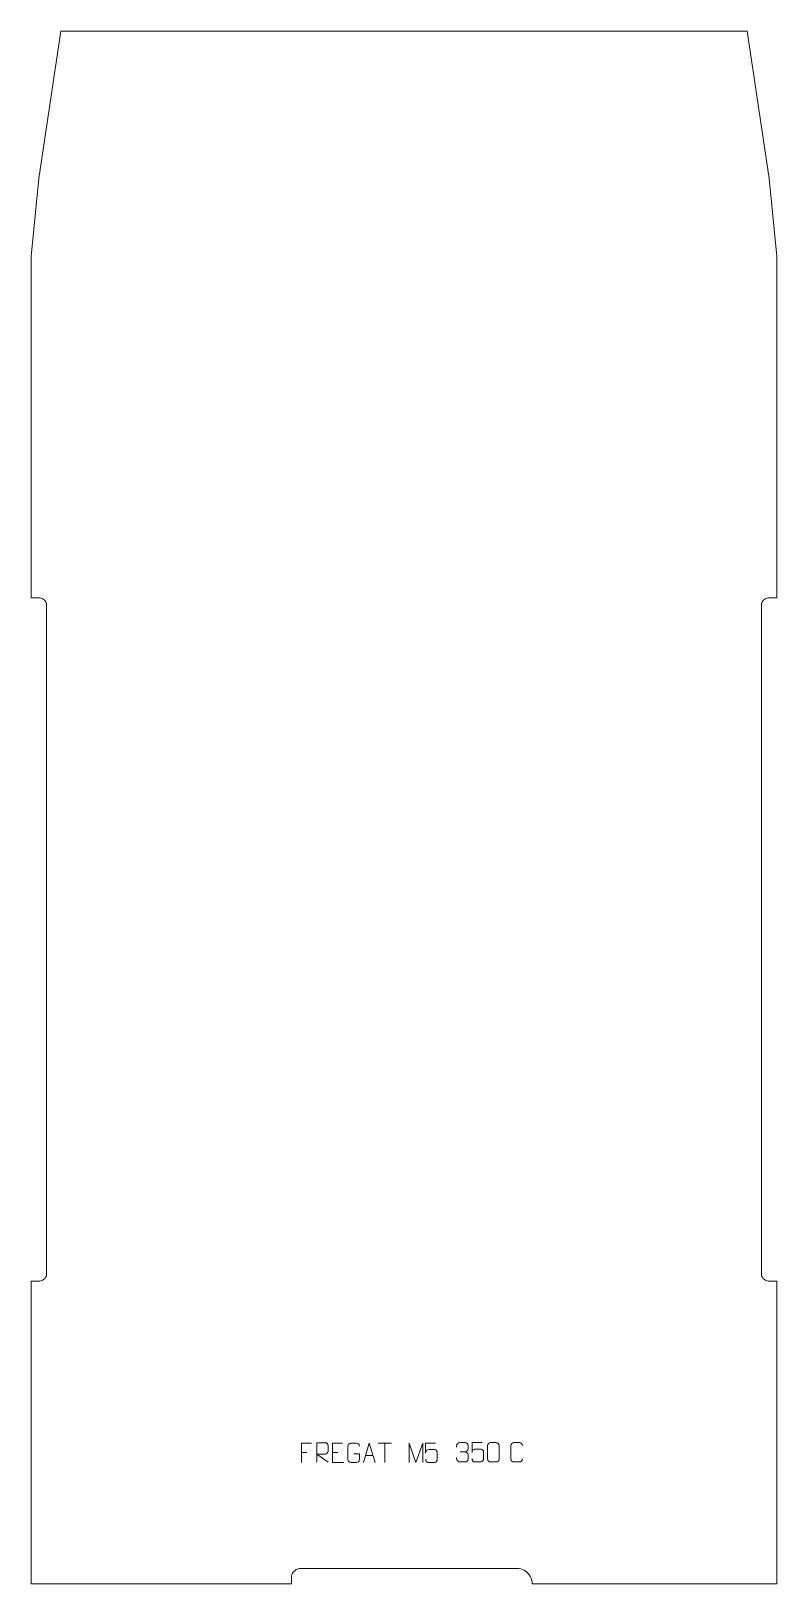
# Model space of a CAD drawing. Header units: millimetres. Extents: x -480 to 480, y -1355 to 645.
import ezdxf

# ---------------------------------------------------------------- set-up
doc = ezdxf.new("R2010")
doc.units = ezdxf.units.MM
doc.header["$MEASUREMENT"] = 0
doc.layers.add('layer 1', color=7, linetype='Continuous')

msp = doc.modelspace()

# ---------------------------------------------------------------- linework, layer by layer
at = {"layer": 'layer 1', "color": 242, "lineweight": 9}
msp.add_open_spline([(-470.0004, -84.9992), (-470.0004, -84.9992), (-479.9991, -84.9992), (-479.9991, -84.9992), (-479.9991, -84.9992), (-479.9991, -84.9992), (-479.9991, 354.9995), (-479.9991, 354.9995), (-479.9991, 354.9995), (-479.9991, 354.9995), (-470.0004, 455.0008), (-470.0004, 455.0008), (-470.0004, 455.0008), (-470.0004, 455.0008), (-441.4991, 644.9985), (-441.4991, 644.9985), (-441.4991, 644.9985), (-441.4991, 644.9985), (441.5005, 644.9985), (441.5005, 644.9985), (441.5005, 644.9985), (441.5005, 644.9985), (470.0003, 455.0008), (470.0003, 455.0008), (470.0003, 455.0008), (470.0003, 455.0008), (479.9991, 354.9995), (479.9991, 354.9995), (479.9991, 354.9995), (479.9991, 354.9995), (479.9991, -84.9992), (479.9991, -84.9992), (479.9991, -84.9992), (479.9991, -84.9992), (470.0003, -84.9992), (470.0003, -84.9992), (470.0003, -84.9992), (470.0003, -84.9992), (468.6954, -85.0854), (468.6954, -85.0854), (468.6954, -85.0854), (468.6954, -85.0854), (467.4117, -85.3406), (467.4117, -85.3406), (467.4117, -85.3406), (467.4117, -85.3406), (466.1736, -85.7608), (466.1736, -85.7608), (466.1736, -85.7608), (466.1736, -85.7608), (464.9992, -86.3395), (464.9992, -86.3395), (464.9992, -86.3395), (464.9992, -86.3395), (463.9126, -87.0658), (463.9126, -87.0658), (463.9126, -87.0658), (463.9126, -87.0658), (462.9276, -87.9292), (462.9276, -87.9292), (462.9276, -87.9292), (462.9276, -87.9292), (462.0657, -88.9121), (462.0657, -88.9121), (462.0657, -88.9121), (462.0657, -88.9121), (461.3395, -90.0003), (461.3395, -90.0003), (461.3395, -90.0003), (461.3395, -90.0003), (460.7613, -91.1737), (460.7613, -91.1737), (460.7613, -91.1737), (460.7613, -91.1737), (460.3411, -92.4114), (460.3411, -92.4114), (460.3411, -92.4114), (460.3411, -92.4114), (460.0859, -93.6949), (460.0859, -93.6949), (460.0859, -93.6949), (460.0859, -93.6949), (459.9996, -94.9999), (459.9996, -94.9999), (459.9996, -94.9999), (459.9996, -94.9999), (459.9996, -955.0003), (459.9996, -955.0003), (459.9996, -955.0003), (459.9996, -955.0003), (460.0859, -956.3053), (460.0859, -956.3053), (460.0859, -956.3053), (460.0859, -956.3053), (460.3411, -957.5868), (460.3411, -957.5868), (460.3411, -957.5868), (460.3411, -957.5868), (460.7613, -958.8265), (460.7613, -958.8265), (460.7613, -958.8265), (460.7613, -958.8265), (461.3395, -959.9994), (461.3395, -959.9994), (461.3395, -959.9994), (461.3395, -959.9994), (462.0657, -961.0865), (462.0657, -961.0865), (462.0657, -961.0865), (462.0657, -961.0865), (462.9276, -962.071), (462.9276, -962.071), (462.9276, -962.071), (462.9276, -962.071), (463.9126, -962.9329), (463.9126, -962.9329), (463.9126, -962.9329), (463.9126, -962.9329), (464.9992, -963.6591), (464.9992, -963.6591), (464.9992, -963.6591), (464.9992, -963.6591), (466.1736, -964.2373), (466.1736, -964.2373), (466.1736, -964.2373), (466.1736, -964.2373), (467.4117, -964.658), (467.4117, -964.658), (467.4117, -964.658), (467.4117, -964.658), (468.6954, -964.9148), (468.6954, -964.9148), (468.6954, -964.9148), (468.6954, -964.9148), (470.0003, -964.999), (470.0003, -964.999), (470.0003, -964.999), (470.0003, -964.999), (479.9991, -964.999), (479.9991, -964.999), (479.9991, -964.999), (479.9991, -964.999), (479.9991, -1354.9991), (479.9991, -1354.9991), (479.9991, -1354.9991), (479.9991, -1354.9991), (164.9997, -1354.9991), (164.9997, -1354.9991), (164.9997, -1354.9991), (164.9997, -1354.9991), (164.8292, -1352.3876), (164.8292, -1352.3876), (164.8292, -1352.3876), (164.8292, -1352.3876), (164.3193, -1349.822), (164.3193, -1349.822), (164.3193, -1349.822), (164.3193, -1349.822), (163.4768, -1347.3461), (163.4768, -1347.3461), (163.4768, -1347.3461), (163.4768, -1347.3461), (162.3214, -1344.9988), (162.3214, -1344.9988), (162.3214, -1344.9988), (162.3214, -1344.9988), (160.8674, -1342.8235), (160.8674, -1342.8235), (160.8674, -1342.8235), (160.8674, -1342.8235), (159.1422, -1340.8576), (159.1422, -1340.8576), (159.1422, -1340.8576), (159.1422, -1340.8576), (157.1742, -1339.1324), (157.1742, -1339.1324), (157.1742, -1339.1324), (157.1742, -1339.1324), (154.9989, -1337.6779), (154.9989, -1337.6779), (154.9989, -1337.6779), (154.9989, -1337.6779), (152.6532, -1336.5209), (152.6532, -1336.5209), (152.6532, -1336.5209), (152.6532, -1336.5209), (150.1773, -1335.6804), (150.1773, -1335.6804), (150.1773, -1335.6804), (150.1773, -1335.6804), (147.6102, -1335.1705), (147.6102, -1335.1705), (147.6102, -1335.1705), (147.6102, -1335.1705), (145.0002, -1335.0001), (145.0002, -1335.0001), (145.0002, -1335.0001), (145.0002, -1335.0001), (-132.9728, -1335.0001), (-132.9728, -1335.0001), (-132.9728, -1335.0001), (-132.9728, -1335.0001), (-134.5409, -1335.1018), (-134.5409, -1335.1018), (-134.5409, -1335.1018), (-134.5409, -1335.1018), (-136.0852, -1335.4099), (-136.0852, -1335.4099), (-136.0852, -1335.4099), (-136.0852, -1335.4099), (-137.5746, -1335.9143), (-137.5746, -1335.9143), (-137.5746, -1335.9143), (-137.5746, -1335.9143), (-138.9868, -1336.6107), (-138.9868, -1336.6107), (-138.9868, -1336.6107), (-138.9868, -1336.6107), (-140.2947, -1337.4845), (-140.2947, -1337.4845), (-140.2947, -1337.4845), (-140.2947, -1337.4845), (-141.4766, -1338.5223), (-141.4766, -1338.5223), (-141.4766, -1338.5223), (-141.4766, -1338.5223), (-142.5139, -1339.7056), (-142.5139, -1339.7056), (-142.5139, -1339.7056), (-142.5139, -1339.7056), (-143.3882, -1341.0141), (-143.3882, -1341.0141), (-143.3882, -1341.0141), (-143.3882, -1341.0141), (-144.0846, -1342.4243), (-144.0846, -1342.4243), (-144.0846, -1342.4243), (-144.0846, -1342.4243), (-144.591, -1343.9137), (-144.591, -1343.9137), (-144.591, -1343.9137), (-144.591, -1343.9137), (-144.8966, -1345.4574), (-144.8966, -1345.4574), (-144.8966, -1345.4574), (-144.8966, -1345.4574), (-145.0007, -1347.0281), (-145.0007, -1347.0281), (-145.0007, -1347.0281), (-145.0007, -1347.0281), (-145.0007, -1354.9991), (-145.0007, -1354.9991), (-145.0007, -1354.9991), (-145.0007, -1354.9991), (-479.9991, -1354.9991), (-479.9991, -1354.9991), (-479.9991, -1354.9991), (-479.9991, -1354.9991), (-479.9991, -964.999), (-479.9991, -964.999), (-479.9991, -964.999), (-479.9991, -964.999), (-470.0004, -964.999), (-470.0004, -964.999), (-470.0004, -964.999), (-470.0004, -964.999), (-468.6938, -964.9148), (-468.6938, -964.9148), (-468.6938, -964.9148), (-468.6938, -964.9148), (-467.4118, -964.658), (-467.4118, -964.658), (-467.4118, -964.658), (-467.4118, -964.658), (-466.1742, -964.2373), (-466.1742, -964.2373), (-466.1742, -964.2373), (-466.1742, -964.2373), (-464.9993, -963.6591), (-464.9993, -963.6591), (-464.9993, -963.6591), (-464.9993, -963.6591), (-463.9126, -962.9329), (-463.9126, -962.9329), (-463.9126, -962.9329), (-463.9126, -962.9329), (-462.9296, -962.071), (-462.9296, -962.071), (-462.9296, -962.071), (-462.9296, -962.071), (-462.0663, -961.0865), (-462.0663, -961.0865), (-462.0663, -961.0865), (-462.0663, -961.0865), (-461.34, -959.9994), (-461.34, -959.9994), (-461.34, -959.9994), (-461.34, -959.9994), (-460.7613, -958.8265), (-460.7613, -958.8265), (-460.7613, -958.8265), (-460.7613, -958.8265), (-460.3411, -957.5868), (-460.3411, -957.5868), (-460.3411, -957.5868), (-460.3411, -957.5868), (-460.0844, -956.3053), (-460.0844, -956.3053), (-460.0844, -956.3053), (-460.0844, -956.3053), (-459.9997, -955.0003), (-459.9997, -955.0003), (-459.9997, -955.0003), (-459.9997, -955.0003), (-459.9997, -94.9999), (-459.9997, -94.9999), (-459.9997, -94.9999), (-459.9997, -94.9999), (-460.0844, -93.6949), (-460.0844, -93.6949), (-460.0844, -93.6949), (-460.0844, -93.6949), (-460.3411, -92.4114), (-460.3411, -92.4114), (-460.3411, -92.4114), (-460.3411, -92.4114), (-460.7613, -91.1737), (-460.7613, -91.1737), (-460.7613, -91.1737), (-460.7613, -91.1737), (-461.34, -90.0003), (-461.34, -90.0003), (-461.34, -90.0003), (-461.34, -90.0003), (-462.0663, -88.9121), (-462.0663, -88.9121), (-462.0663, -88.9121), (-462.0663, -88.9121), (-462.9296, -87.9292), (-462.9296, -87.9292), (-462.9296, -87.9292), (-462.9296, -87.9292), (-463.9126, -87.0658), (-463.9126, -87.0658), (-463.9126, -87.0658), (-463.9126, -87.0658), (-464.9993, -86.3395), (-464.9993, -86.3395), (-464.9993, -86.3395), (-464.9993, -86.3395), (-466.1742, -85.7608), (-466.1742, -85.7608), (-466.1742, -85.7608), (-466.1742, -85.7608), (-467.4118, -85.3406), (-467.4118, -85.3406), (-467.4118, -85.3406), (-467.4118, -85.3406), (-468.6938, -85.0854), (-468.6938, -85.0854), (-468.6938, -85.0854), (-468.6938, -85.0854), (-470.0004, -84.9992), (-470.0004, -84.9992)], degree=3, knots=[0, 0, 0, 0, 0.010869565, 0.010869565, 0.010869565, 0.010869565, 0.02173913, 0.02173913, 0.02173913, 0.02173913, 0.032608696, 0.032608696, 0.032608696, 0.032608696, 0.043478261, 0.043478261, 0.043478261, 0.043478261, 0.054347826, 0.054347826, 0.054347826, 0.054347826, 0.065217391, 0.065217391, 0.065217391, 0.065217391, 0.076086957, 0.076086957, 0.076086957, 0.076086957, 0.086956522, 0.086956522, 0.086956522, 0.086956522, 0.097826087, 0.097826087, 0.097826087, 0.097826087, 0.108695652, 0.108695652, 0.108695652, 0.108695652, 0.119565217, 0.119565217, 0.119565217, 0.119565217, 0.130434783, 0.130434783, 0.130434783, 0.130434783, 0.141304348, 0.141304348, 0.141304348, 0.141304348, 0.152173913, 0.152173913, 0.152173913, 0.152173913, 0.163043478, 0.163043478, 0.163043478, 0.163043478, 0.173913043, 0.173913043, 0.173913043, 0.173913043, 0.184782609, 0.184782609, 0.184782609, 0.184782609, 0.195652174, 0.195652174, 0.195652174, 0.195652174, 0.206521739, 0.206521739, 0.206521739, 0.206521739, 0.217391304, 0.217391304, 0.217391304, 0.217391304, 0.22826087, 0.22826087, 0.22826087, 0.22826087, 0.239130435, 0.239130435, 0.239130435, 0.239130435, 0.25, 0.25, 0.25, 0.25, 0.260869565, 0.260869565, 0.260869565, 0.260869565, 0.27173913, 0.27173913, 0.27173913, 0.27173913, 0.282608696, 0.282608696, 0.282608696, 0.282608696, 0.293478261, 0.293478261, 0.293478261, 0.293478261, 0.304347826, 0.304347826, 0.304347826, 0.304347826, 0.315217391, 0.315217391, 0.315217391, 0.315217391, 0.326086957, 0.326086957, 0.326086957, 0.326086957, 0.336956522, 0.336956522, 0.336956522, 0.336956522, 0.347826087, 0.347826087, 0.347826087, 0.347826087, 0.358695652, 0.358695652, 0.358695652, 0.358695652, 0.369565217, 0.369565217, 0.369565217, 0.369565217, 0.380434783, 0.380434783, 0.380434783, 0.380434783, 0.391304348, 0.391304348, 0.391304348, 0.391304348, 0.402173913, 0.402173913, 0.402173913, 0.402173913, 0.413043478, 0.413043478, 0.413043478, 0.413043478, 0.423913043, 0.423913043, 0.423913043, 0.423913043, 0.434782609, 0.434782609, 0.434782609, 0.434782609, 0.445652174, 0.445652174, 0.445652174, 0.445652174, 0.456521739, 0.456521739, 0.456521739, 0.456521739, 0.467391304, 0.467391304, 0.467391304, 0.467391304, 0.47826087, 0.47826087, 0.47826087, 0.47826087, 0.489130435, 0.489130435, 0.489130435, 0.489130435, 0.5, 0.5, 0.5, 0.5, 0.510869565, 0.510869565, 0.510869565, 0.510869565, 0.52173913, 0.52173913, 0.52173913, 0.52173913, 0.532608696, 0.532608696, 0.532608696, 0.532608696, 0.543478261, 0.543478261, 0.543478261, 0.543478261, 0.554347826, 0.554347826, 0.554347826, 0.554347826, 0.565217391, 0.565217391, 0.565217391, 0.565217391, 0.576086957, 0.576086957, 0.576086957, 0.576086957, 0.586956522, 0.586956522, 0.586956522, 0.586956522, 0.597826087, 0.597826087, 0.597826087, 0.597826087, 0.608695652, 0.608695652, 0.608695652, 0.608695652, 0.619565217, 0.619565217, 0.619565217, 0.619565217, 0.630434783, 0.630434783, 0.630434783, 0.630434783, 0.641304348, 0.641304348, 0.641304348, 0.641304348, 0.652173913, 0.652173913, 0.652173913, 0.652173913, 0.663043478, 0.663043478, 0.663043478, 0.663043478, 0.673913043, 0.673913043, 0.673913043, 0.673913043, 0.684782609, 0.684782609, 0.684782609, 0.684782609, 0.695652174, 0.695652174, 0.695652174, 0.695652174, 0.706521739, 0.706521739, 0.706521739, 0.706521739, 0.717391304, 0.717391304, 0.717391304, 0.717391304, 0.72826087, 0.72826087, 0.72826087, 0.72826087, 0.739130435, 0.739130435, 0.739130435, 0.739130435, 0.75, 0.75, 0.75, 0.75, 0.760869565, 0.760869565, 0.760869565, 0.760869565, 0.77173913, 0.77173913, 0.77173913, 0.77173913, 0.782608696, 0.782608696, 0.782608696, 0.782608696, 0.793478261, 0.793478261, 0.793478261, 0.793478261, 0.804347826, 0.804347826, 0.804347826, 0.804347826, 0.815217391, 0.815217391, 0.815217391, 0.815217391, 0.826086957, 0.826086957, 0.826086957, 0.826086957, 0.836956522, 0.836956522, 0.836956522, 0.836956522, 0.847826087, 0.847826087, 0.847826087, 0.847826087, 0.858695652, 0.858695652, 0.858695652, 0.858695652, 0.869565217, 0.869565217, 0.869565217, 0.869565217, 0.880434783, 0.880434783, 0.880434783, 0.880434783, 0.891304348, 0.891304348, 0.891304348, 0.891304348, 0.902173913, 0.902173913, 0.902173913, 0.902173913, 0.913043478, 0.913043478, 0.913043478, 0.913043478, 0.923913043, 0.923913043, 0.923913043, 0.923913043, 0.934782609, 0.934782609, 0.934782609, 0.934782609, 0.945652174, 0.945652174, 0.945652174, 0.945652174, 0.956521739, 0.956521739, 0.956521739, 0.956521739, 0.967391304, 0.967391304, 0.967391304, 0.967391304, 0.97826087, 0.97826087, 0.97826087, 0.97826087, 1, 1, 1, 1], dxfattribs=at)
at = {"layer": 'layer 1', "color": 250, "lineweight": 9}
for points, knots in [([(-119.2669, -1173.6589), (-119.2669, -1173.6589), (-132.1409, -1173.6589), (-132.1409, -1173.6589), (-132.1409, -1173.6589), (-132.1409, -1173.6589), (-132.1409, -1198.6125), (-132.1409, -1198.6125)], [0, 0, 0, 0, 0.333333333, 0.333333333, 0.333333333, 0.333333333, 1, 1, 1, 1]), ([(-112.3048, -1198.0153), (-112.3048, -1198.0153), (-112.3048, -1173.0618), (-112.3048, -1173.0618), (-112.3048, -1173.0618), (-108.71, -1173.0618), (-105.1145, -1173.0618), (-101.5193, -1173.0618), (-101.5193, -1173.0618), (-99.194, -1173.0995), (-97.6367, -1174.5895), (-97.6408, -1176.9559), (-97.6408, -1176.9559), (-97.6412, -1178.9914), (-97.6412, -1182.0508), (-97.6408, -1184.0868), (-97.6408, -1184.0868), (-97.6473, -1185.9623), (-99.4596, -1187.9041), (-101.4691, -1187.9232), (-101.4691, -1187.9232), (-101.4691, -1187.9232), (-112.3048, -1187.9232), (-112.3048, -1187.9232), (-112.3048, -1187.9232), (-112.3048, -1187.9232), (-97.6501, -1198.0153), (-97.6501, -1198.0153)], [0, 0, 0, 0, 0.125, 0.125, 0.125, 0.125, 0.25, 0.25, 0.25, 0.25, 0.375, 0.375, 0.375, 0.375, 0.5, 0.5, 0.5, 0.5, 0.625, 0.625, 0.625, 0.625, 0.75, 0.75, 0.75, 0.75, 1, 1, 1, 1]), ([(-79.2669, -1173.6589), (-79.2669, -1173.6589), (-92.1408, -1173.6589), (-92.1408, -1173.6589), (-92.1408, -1173.6589), (-92.1408, -1173.6589), (-92.1408, -1198.6125), (-92.1408, -1198.6125), (-92.1408, -1198.6125), (-92.1408, -1198.6125), (-77.275, -1198.6125), (-77.275, -1198.6125)], [0, 0, 0, 0, 0.25, 0.25, 0.25, 0.25, 0.5, 0.5, 0.5, 0.5, 1, 1, 1, 1]), ([(-64.453, -1187.6267), (-64.453, -1187.6267), (-57.2849, -1187.6267), (-57.2849, -1187.6267), (-57.2849, -1187.6267), (-57.2849, -1187.6267), (-57.2849, -1194.7948), (-57.2849, -1194.7948), (-57.2849, -1194.7948), (-57.4246, -1197.1182), (-59.1018, -1198.5978), (-61.2496, -1198.6086), (-61.2496, -1198.6086), (-63.5814, -1198.6082), (-65.9134, -1198.6082), (-68.2449, -1198.6086), (-68.2449, -1198.6086), (-70.1698, -1198.714), (-72.142, -1196.8295), (-72.1308, -1194.8122), (-72.1308, -1194.8122), (-72.1304, -1189.0421), (-72.1304, -1183.2724), (-72.1308, -1177.5031), (-72.1308, -1177.5031), (-72.1266, -1175.365), (-70.3798, -1173.6458), (-68.2275, -1173.6592), (-68.2275, -1173.6592), (-65.9018, -1173.6592), (-63.5757, -1173.6592), (-61.2496, -1173.6592), (-61.2496, -1173.6592), (-59.3029, -1173.6238), (-57.3115, -1175.1153), (-57.2849, -1177.553)], [0, 0, 0, 0, 0.1, 0.1, 0.1, 0.1, 0.2, 0.2, 0.2, 0.2, 0.3, 0.3, 0.3, 0.3, 0.4, 0.4, 0.4, 0.4, 0.5, 0.5, 0.5, 0.5, 0.6, 0.6, 0.6, 0.6, 0.7, 0.7, 0.7, 0.7, 0.8, 0.8, 0.8, 0.8, 1, 1, 1, 1]), ([(-52.1783, -1198.6124), (-52.1783, -1198.6124), (-44.8073, -1173.6589), (-44.8073, -1173.6589), (-44.8073, -1173.6589), (-44.8073, -1173.6589), (-37.2374, -1198.6124), (-37.2374, -1198.6124)], [0, 0, 0, 0, 0.333333333, 0.333333333, 0.333333333, 0.333333333, 1, 1, 1, 1]), ([(6.4497, -1198.6146), (6.4497, -1198.6146), (6.4497, -1173.6567), (6.4497, -1173.6567), (6.4497, -1173.6567), (6.4497, -1173.6567), (15.3748, -1198.6146), (15.3748, -1198.6146), (15.3748, -1198.6146), (15.3748, -1198.6146), (24.1347, -1173.6572), (24.1347, -1173.6572), (24.1347, -1173.6572), (24.1347, -1173.6572), (24.1347, -1198.6146), (24.1347, -1198.6146)], [0, 0, 0, 0, 0.2, 0.2, 0.2, 0.2, 0.4, 0.4, 0.4, 0.4, 0.6, 0.6, 0.6, 0.6, 1, 1, 1, 1]), ([(40.6863, -1173.6809), (40.6863, -1173.6809), (27.8346, -1173.6809), (27.8346, -1173.6809), (27.8346, -1173.6809), (27.8349, -1177.9115), (27.8349, -1182.1424), (27.8346, -1186.3736), (27.8346, -1186.3736), (27.8343, -1183.0635), (29.4653, -1181.9917), (32.2773, -1181.9312), (32.2773, -1181.9312), (34.7169, -1181.9309), (37.1564, -1181.9309), (39.5956, -1181.9312), (39.5956, -1181.9312), (41.2454, -1181.9244), (42.7203, -1184.3049), (42.7488, -1186.3736), (42.7488, -1186.3736), (42.7485, -1188.9609), (42.7485, -1191.5485), (42.7488, -1194.1362), (42.7488, -1194.1362), (42.795, -1196.0956), (41.2956, -1198.5319), (39.6697, -1198.5904), (39.6697, -1198.5904), (37.7132, -1198.5901), (32.8182, -1198.5901), (30.8612, -1198.5904), (30.8612, -1198.5904), (29.0157, -1198.5992), (27.9086, -1196.6344), (27.8878, -1194.0833)], [0, 0, 0, 0, 0.1, 0.1, 0.1, 0.1, 0.2, 0.2, 0.2, 0.2, 0.3, 0.3, 0.3, 0.3, 0.4, 0.4, 0.4, 0.4, 0.5, 0.5, 0.5, 0.5, 0.6, 0.6, 0.6, 0.6, 0.7, 0.7, 0.7, 0.7, 0.8, 0.8, 0.8, 0.8, 1, 1, 1, 1]), ([(67.6684, -1178.6515), (67.6684, -1178.6515), (67.6684, -1176.7943), (67.6684, -1176.7943), (67.6684, -1176.7943), (67.6541, -1175.0524), (70.3186, -1172.9343), (72.3777, -1172.957), (72.3777, -1172.957), (74.4418, -1172.957), (76.5058, -1172.957), (78.5695, -1172.957), (78.5695, -1172.957), (80.764, -1172.9482), (82.3623, -1174.795), (82.4067, -1176.7071), (82.4067, -1176.7071), (82.4063, -1178.1422), (82.4063, -1179.5773), (82.4067, -1181.0128), (82.4067, -1181.0128), (82.3581, -1182.6663), (80.7555, -1184.8963), (78.5572, -1184.8863), (78.5572, -1184.8863), (80.7609, -1184.8975), (82.3689, -1186.7007), (82.4229, -1188.7602), (82.4229, -1188.7602), (82.4225, -1190.5449), (82.4225, -1192.3296), (82.4229, -1194.1147), (82.4229, -1194.1147), (82.433, -1196.1761), (80.3781, -1197.9392), (78.5572, -1197.9311), (78.5572, -1197.9311), (76.4919, -1197.9308), (74.4267, -1197.9308), (72.3611, -1197.9311), (72.3611, -1197.9311), (70.1925, -1197.9196), (67.6615, -1195.5194), (67.6429, -1194.0576), (67.6429, -1194.0576), (67.6429, -1194.0576), (67.6429, -1192.149), (67.6429, -1192.149)], [0, 0, 0, 0, 0.076923077, 0.076923077, 0.076923077, 0.076923077, 0.153846154, 0.153846154, 0.153846154, 0.153846154, 0.230769231, 0.230769231, 0.230769231, 0.230769231, 0.307692308, 0.307692308, 0.307692308, 0.307692308, 0.384615385, 0.384615385, 0.384615385, 0.384615385, 0.461538462, 0.461538462, 0.461538462, 0.461538462, 0.538461538, 0.538461538, 0.538461538, 0.538461538, 0.615384615, 0.615384615, 0.615384615, 0.615384615, 0.692307692, 0.692307692, 0.692307692, 0.692307692, 0.769230769, 0.769230769, 0.769230769, 0.769230769, 0.846153846, 0.846153846, 0.846153846, 0.846153846, 1, 1, 1, 1]), ([(100.427, -1172.9892), (100.427, -1172.9892), (87.5753, -1172.9892), (87.5753, -1172.9892), (87.5753, -1172.9892), (87.5756, -1177.2198), (87.5756, -1181.4507), (87.5753, -1185.6819), (87.5753, -1185.6819), (87.575, -1182.3718), (89.206, -1181.3), (92.018, -1181.2395), (92.018, -1181.2395), (94.4576, -1181.2392), (96.8971, -1181.2392), (99.3363, -1181.2395), (99.3363, -1181.2395), (100.9861, -1181.2327), (102.461, -1183.6132), (102.4895, -1185.6819), (102.4895, -1185.6819), (102.4892, -1188.2692), (102.4892, -1190.8568), (102.4895, -1193.4445), (102.4895, -1193.4445), (102.5357, -1195.4039), (101.0363, -1197.8402), (99.4104, -1197.8987), (99.4104, -1197.8987), (97.4539, -1197.8984), (92.5589, -1197.8984), (90.6019, -1197.8987), (90.6019, -1197.8987), (88.7564, -1197.9075), (87.6493, -1195.9427), (87.6285, -1193.3916)], [0, 0, 0, 0, 0.1, 0.1, 0.1, 0.1, 0.2, 0.2, 0.2, 0.2, 0.3, 0.3, 0.3, 0.3, 0.4, 0.4, 0.4, 0.4, 0.5, 0.5, 0.5, 0.5, 0.6, 0.6, 0.6, 0.6, 0.7, 0.7, 0.7, 0.7, 0.8, 0.8, 0.8, 0.8, 1, 1, 1, 1]), ([(111.4522, -1172.9447), (113.8183, -1172.9447), (116.1848, -1172.9447), (118.5513, -1172.9447), (118.5513, -1172.9447), (120.5318, -1172.9091), (122.5578, -1174.4034), (122.5849, -1176.8455), (122.5849, -1176.8455), (122.5845, -1182.6029), (122.5845, -1188.3607), (122.5849, -1194.1189), (122.5849, -1194.1189), (122.4428, -1196.4465), (120.7364, -1197.9288), (118.5513, -1197.9396), (118.5513, -1197.9396), (116.1789, -1197.9392), (113.8065, -1197.9392), (111.4345, -1197.9396), (111.4345, -1197.9396), (109.476, -1198.0452), (107.4696, -1196.1573), (107.481, -1194.1363), (107.481, -1194.1363), (107.4814, -1188.3557), (107.4814, -1182.5754), (107.481, -1176.7956), (107.481, -1176.7956), (107.4853, -1174.6536), (109.2624, -1172.9311), (111.4522, -1172.9447)], [0, 0, 0, 0, 0.111111111, 0.111111111, 0.111111111, 0.111111111, 0.222222222, 0.222222222, 0.222222222, 0.222222222, 0.333333333, 0.333333333, 0.333333333, 0.333333333, 0.444444444, 0.444444444, 0.444444444, 0.444444444, 0.555555556, 0.555555556, 0.555555556, 0.555555556, 0.666666667, 0.666666667, 0.666666667, 0.666666667, 0.777777778, 0.777777778, 0.777777778, 0.777777778, 1, 1, 1, 1]), ([(152.4559, -1194.103), (152.3161, -1196.4264), (150.6389, -1197.906), (148.4912, -1197.9168), (148.4912, -1197.9168), (146.1593, -1197.9164), (143.8274, -1197.9164), (141.4959, -1197.9168), (141.4959, -1197.9168), (139.5709, -1198.0222), (137.5988, -1196.1377), (137.61, -1194.1204), (137.61, -1194.1204), (137.6104, -1188.3503), (137.6104, -1182.5806), (137.61, -1176.8113), (137.61, -1176.8113), (137.6142, -1174.6732), (139.3609, -1172.954), (141.5133, -1172.9675), (141.5133, -1172.9675), (143.839, -1172.9675), (146.1651, -1172.9675), (148.4912, -1172.9675), (148.4912, -1172.9675), (150.4378, -1172.932), (152.4292, -1174.4235), (152.4559, -1176.8611)], [0, 0, 0, 0, 0.125, 0.125, 0.125, 0.125, 0.25, 0.25, 0.25, 0.25, 0.375, 0.375, 0.375, 0.375, 0.5, 0.5, 0.5, 0.5, 0.625, 0.625, 0.625, 0.625, 0.75, 0.75, 0.75, 0.75, 1, 1, 1, 1])]:
    msp.add_open_spline(points, degree=3, knots=knots, dxfattribs=at)
for points in [[(-33.2014, -1173.6824), (-33.2014, -1173.6824), (-16.2142, -1173.6824), (-16.2142, -1173.6824)], [(-24.7076, -1198.6124), (-24.7076, -1198.6124), (-24.7076, -1173.6589), (-24.7076, -1173.6589)], [(-132.1409, -1185.5386), (-132.1409, -1185.5386), (-124.9728, -1185.5386), (-124.9728, -1185.5386)], [(-92.1408, -1185.5386), (-92.1408, -1185.5386), (-84.9727, -1185.5386), (-84.9727, -1185.5386)], [(-49.4557, -1189.363), (-49.4557, -1189.363), (-39.96, -1189.363), (-39.96, -1189.363)], [(72.3781, -1184.8967), (72.3781, -1184.8967), (78.5745, -1184.8967), (78.5745, -1184.8967)]]:
    msp.add_open_spline(points, degree=3, dxfattribs=at)

doc.saveas('drawing.dxf')
